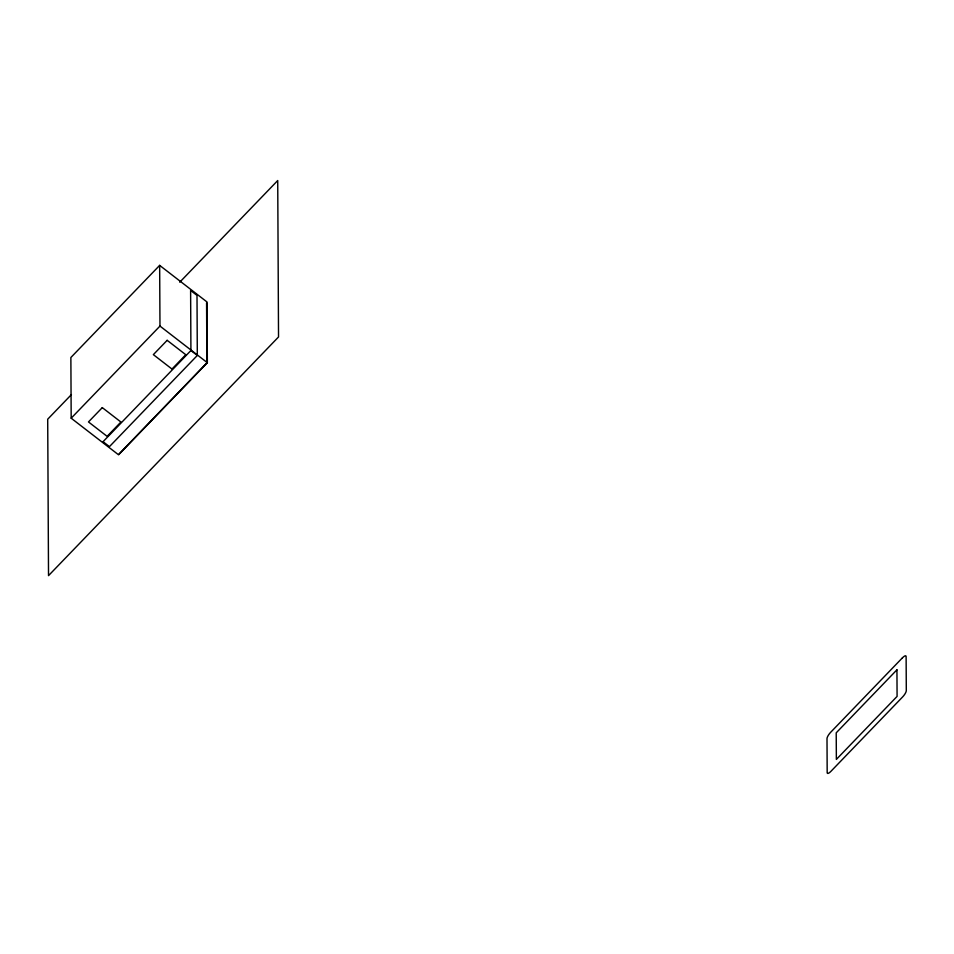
<?xml version="1.0" encoding="UTF-8"?>
<svg xmlns="http://www.w3.org/2000/svg" width="954" height="954" viewBox="0 0 954 954"><rect width="100%" height="100%" fill="white"/><g stroke="black" fill="none" stroke-linecap="round" stroke-linejoin="round"><path stroke-width="1.43" d="M159.652 265.379L70.87 357.511L71.18 418.198L118.57 454.819L207.352 362.699L207.042 302.001L159.652 265.379L159.974 326.077L71.18 418.198M71.419 394.586L47.7 419.211L48.523 575.632L278.532 336.965L277.721 180.544L179.734 282.217M190.919 350.512L103.056 441.69L109.448 446.627L197.311 355.46L197.001 295.394L190.609 290.445L190.919 350.512L197.311 355.46M119.023 454.032L206.887 362.866L206.577 302.8M159.974 326.077L207.352 362.699M102.293 407.62L88.483 421.942L107.122 436.348L120.919 422.026L102.293 407.62M167.153 340.316L153.355 354.638L171.982 369.043L185.791 354.721L167.153 340.316M902.424 657.831L830.66 732.29A5.629 1.646 -52.3 0 0 826.999 738.611L827.178 772.716A5.629 1.646 -52.3 0 0 830.862 771.392L902.627 696.933A5.629 1.646 -52.3 0 0 906.3 690.613L906.121 656.507A5.629 1.646 -52.3 0 0 902.424 657.831M896.939 669.815L836.217 732.815L836.36 759.408L897.082 696.408L896.939 669.815"/></g></svg>
